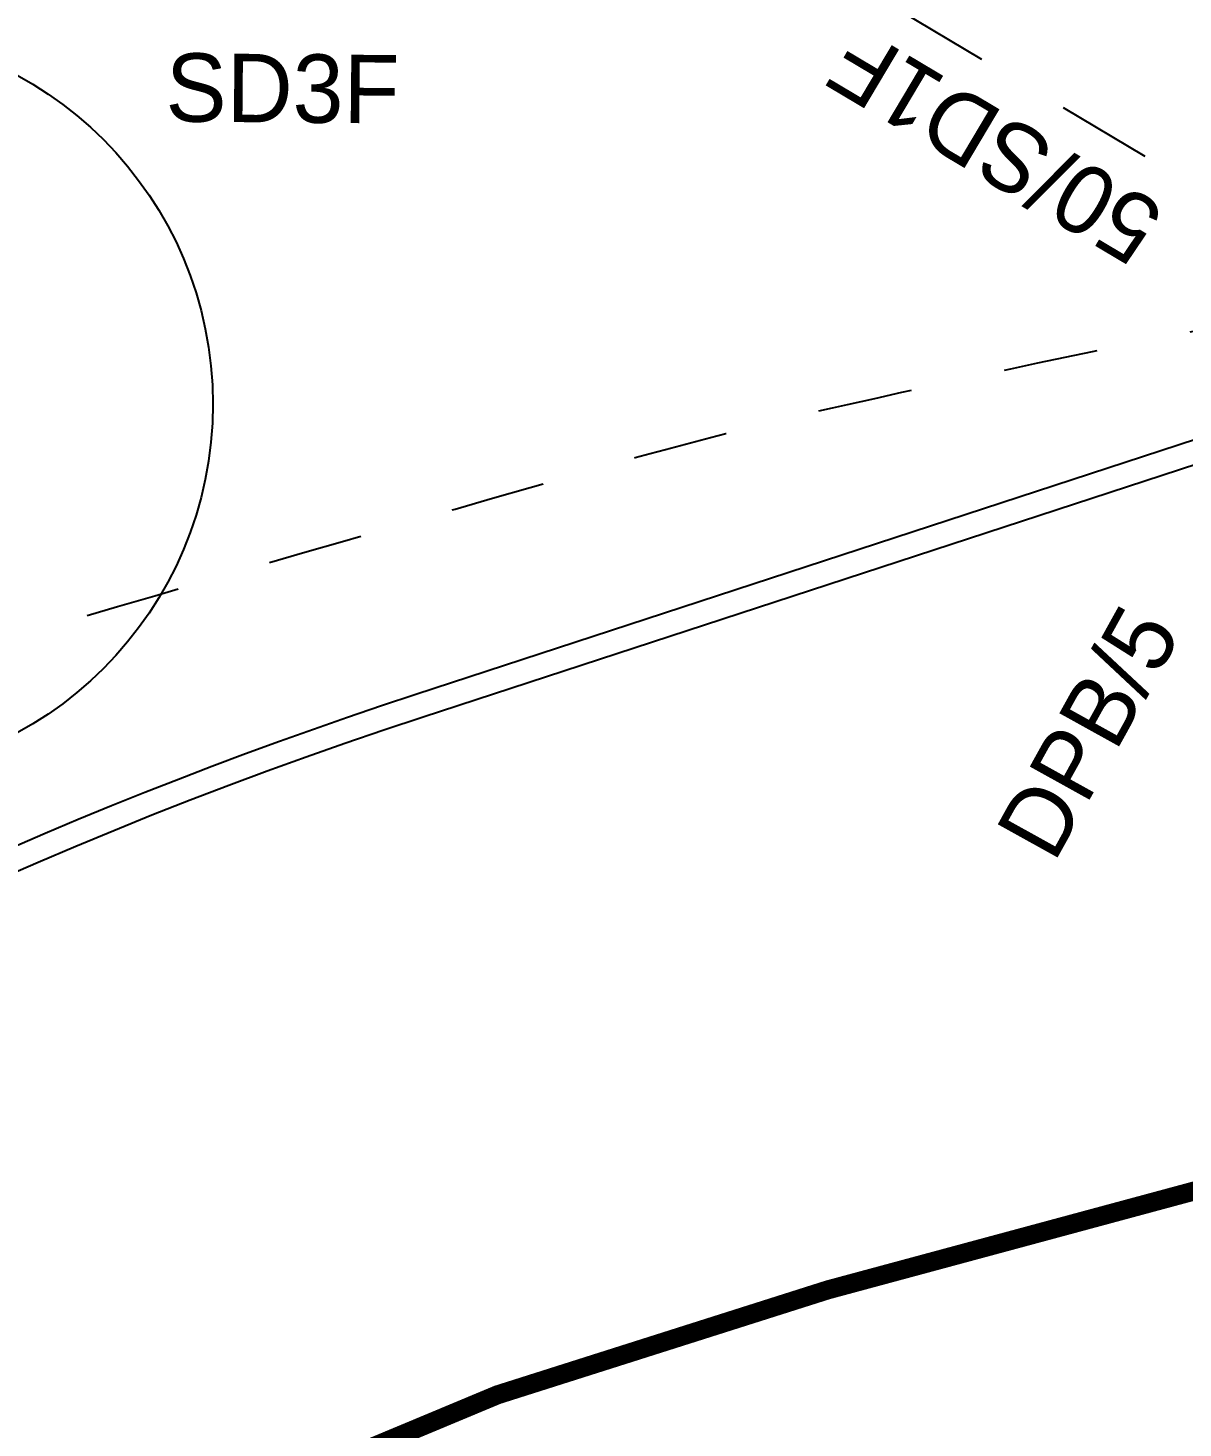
# Model space of a CAD drawing. Extents: x 421500 to 422711, y 436000 to 437000.
# Drawn here: x 421960.11 to 421966.2, y 436506.14 to 436513.51 of the extents above; entities that cross this region are included whole.
import ezdxf

# ---------------------------------------------------------------- set-up
doc = ezdxf.new("R2010")
doc.units = 0
doc.linetypes.add('1004', pattern=[6, 4, -2])
doc.linetypes.add('XREF UTC_716709_AJB_1b$0$BLIP', pattern=[1, 0.5, -0.5])
for name, color, linetype in [('00-Island Refs', 2, 'Continuous'), ('Lines', 1, 'Continuous'), ('Pr-Kerb', 2, 'Continuous'), ('Pr-KerbEdge', 8, 'Continuous'), ('XREF UTC_716709_AJB_1b$0$du-SLDUCT-F1', 30, 'XREF UTC_716709_AJB_1b$0$BLIP'), ('XREF UTC_716709_AJB_1b$0$du-SLTEXT', 30, 'Continuous'), ('XREF UTC_716709_AJB_1b$0$du-UTCTEXT', 42, 'Continuous')]:
    doc.layers.add(name, color=color, linetype=linetype)
doc.styles.add('XREF UTC_716709_AJB_1b$0$Standard', font='txt')

msp = doc.modelspace()

# ---------------------------------------------------------------- linework, layer by layer
at = {"layer": '00-Island Refs'}
msp.add_circle((421959.1192, 436511.5328), 1.9688, dxfattribs=at)
at = {"layer": 'Lines', "linetype": '1004', "flags": 128}
msp.add_lwpolyline([(421976.7498, 436510.2208, 0.1, 0.1, 0), (421964.3265, 436506.8691, 0.1, 0.1, 0.110469), (421956.3067, 436502.6575, 0, 0, 0)], format="xyseb", dxfattribs=at)
at = {"layer": 'Pr-Kerb', "flags": 128}
msp.add_lwpolyline([(421971.5564, 436512.9454), (421962.1952, 436509.8847, 0.143481), (421950.9481, 436502.1732), (421931.1764, 436477.9599, -0.967018), (421930.453, 436478.5112), (421945.3441, 436499.4718)], format="xyb", dxfattribs=at)
at = {"layer": 'Pr-KerbEdge', "flags": 128}
msp.add_lwpolyline([(421971.5926, 436513.0887), (421962.1564, 436510.0035, 0.124727), (421952.0375, 436503.6004)], format="xyb", dxfattribs=at)
at = {"layer": 'XREF UTC_716709_AJB_1b$0$du-SLDUCT-F1', "flags": 128}
msp.add_lwpolyline([(421966.8564, 436512.3245), (421961.7924, 436515.3386)], dxfattribs=at)
msp.add_lwpolyline([(421966.7242, 436512.0084, 0.007824), (421964.4288, 436511.5292, 0.013945), (421963.1537, 436511.2045, 0.00201), (421959.9936, 436510.2915, 0.012868), (421959.5045, 436510.1342, 0.02194), (421957.772, 436509.441, 0.033661), (421956.6992, 436508.8664), (421954.2659, 436507.3439), (421951.4314, 436505.5704, 0.074664), (421950.9253, 436505.1371, 0.018728), (421949.2719, 436503.0763), (421947.2398, 436500.3397), (421944.5796, 436496.7571), (421941.3747, 436492.441), (421937.3762, 436487.0562, -0.000986), (421935.0353, 436483.9165, -0.000599), (421931.1634, 436478.7578)], format="xyb", dxfattribs=at)

# ---------------------------------------------------------------- texts
at = {"layer": 'XREF UTC_716709_AJB_1b$0$du-SLTEXT', "style": 'XREF UTC_716709_AJB_1b$0$Standard'}
for s, rotation, p in [('50/SD1F', 149.23909, (421966.1151, 436512.5583)), ('DPB/5', 61, (421965.5172, 436509.1111))]:
    msp.add_text(s, height=0.36, rotation=rotation, dxfattribs=at).set_placement(p)
at = {"layer": 'XREF UTC_716709_AJB_1b$0$du-UTCTEXT', "style": 'XREF UTC_716709_AJB_1b$0$Standard'}
msp.add_text('SD3F', height=0.36, rotation=359.49989, dxfattribs=at).set_placement((421960.8378, 436513.0207))

doc.saveas('drawing.dxf')
